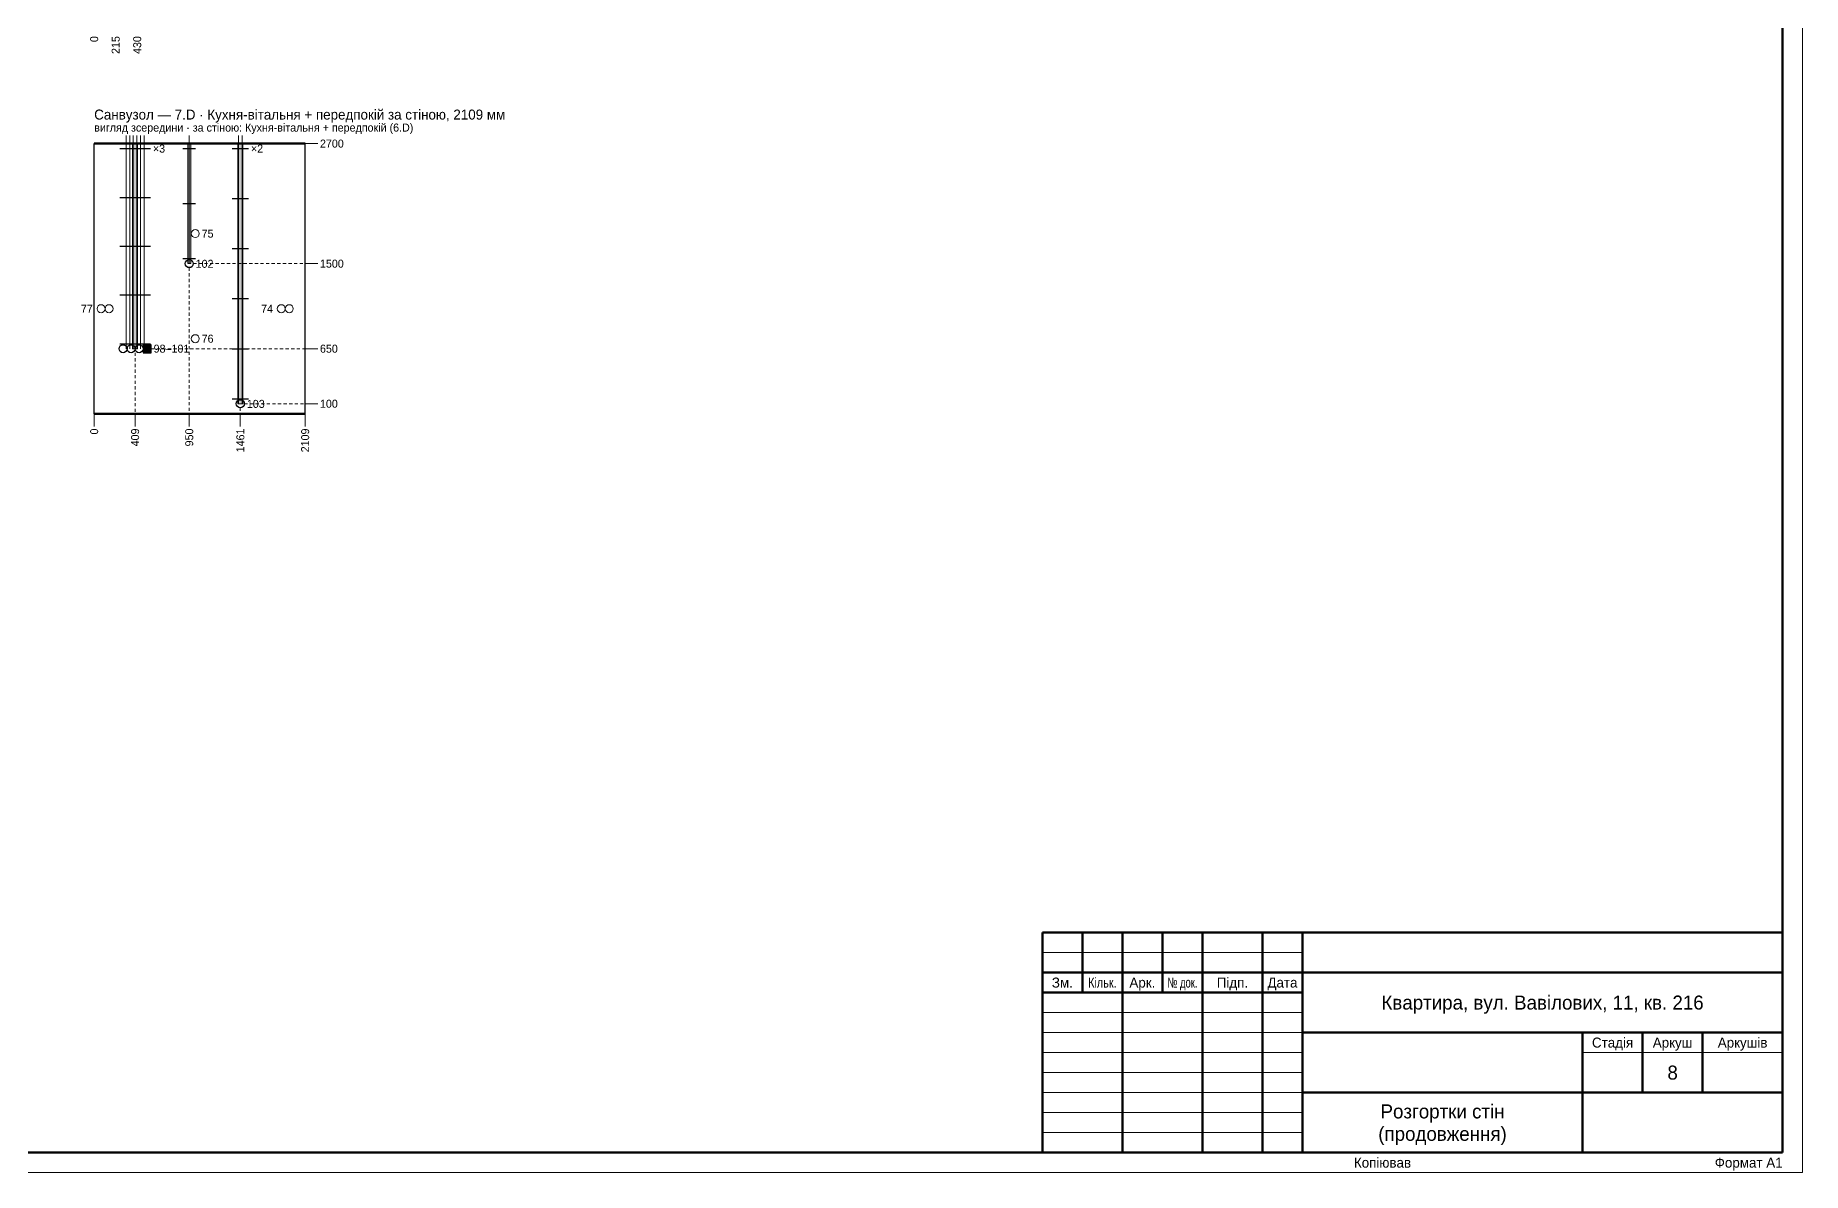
# Paper-space layout '08 Розгортки (продовження)' of a CAD drawing. Header units: millimetres. Extents: x 0 to 841, y 0 to 594.
# Drawn here: x 399.3 to 841, y 0 to 284.2 of the extents above; entities that cross this region are included whole.
import ezdxf
from ezdxf.enums import TextEntityAlignment as Align

# ---------------------------------------------------------------- set-up
doc = ezdxf.new("R2010")
doc.units = ezdxf.units.MM
doc.layers.add('A-SHEET', color=7, linetype='Continuous')
doc.layers.add('E-ELEV', color=7, linetype='Continuous')
doc.styles.add('PLEX_LIGHT', font='IBMPlexSans-Light.ttf')

# ---------------------------------------------------------------- blocks, each defined once
blk = doc.blocks.new('STAMP_F3')
at = {"lineweight": 50}
for p, q in [((185, 55), (0, 55)), ((0, 55), (0, 0)), ((10, 40), (10, 55)), ((20, 40), (20, 55)), ((30, 40), (30, 55)), ((40, 40), (40, 55)), ((55, 40), (55, 55)), ((65, 0), (65, 55)), ((185, 0), (185, 55)), ((0, 45), (65, 45)), ((65, 45), (185, 45)), ((0, 40), (65, 40)), ((20, 0), (20, 40)), ((40, 0), (40, 40)), ((55, 0), (55, 40)), ((65, 30), (185, 30)), ((135, 0), (135, 30)), ((150, 15), (150, 30)), ((165, 15), (165, 30)), ((65, 15), (185, 15)), ((0, 0), (185, 0))]:
    blk.add_line(p, q, dxfattribs=at)
at = {"lineweight": 18}
for p, q in [((0, 50), (65, 50)), ((0, 35), (65, 35)), ((0, 30), (65, 30)), ((0, 25), (65, 25)), ((135, 25), (185, 25)), ((0, 20), (65, 20)), ((0, 15), (65, 15)), ((0, 10), (65, 10)), ((0, 5), (65, 5))]:
    blk.add_line(p, q, dxfattribs=at)
at = {"style": 'PLEX_LIGHT'}
for s, p in [('Зм.', (5, 42.5)), ('Арк.', (25, 42.5)), ('Підп.', (47.5, 42.5)), ('Дата', (60, 42.5)), ('Стадія', (142.5, 27.5)), ('Аркуш', (157.5, 27.5)), ('Аркушів', (175, 27.5))]:
    blk.add_text(s, height=2.5, dxfattribs=at).set_placement(p, align=Align.MIDDLE_CENTER)
for s, width, p in [('Кільк.', 0.81045, (15, 42.5)), ('№ док.', 0.701948, (35, 42.5))]:
    blk.add_text(s, height=2.5, dxfattribs=dict(at, width=width)).set_placement(p, align=Align.MIDDLE_CENTER)
for tag, height, p in [('CODE', 5, (125, 50)), ('DATE1', 2.5, (60, 37.5)), ('OBJECT', 3.5, (125, 37.5)), ('DATE2', 2.5, (60, 32.5)), ('OBJECT_2', 3.5, (125, 31.9)), ('DATE3', 2.5, (60, 27.5)), ('DATE4', 2.5, (60, 22.5)), ('BUILDING', 3.5, (100, 22.5)), ('DATE5', 2.5, (60, 17.5)), ('BUILDING_2', 3.5, (100, 16.9)), ('STAGE', 3.5, (142.5, 20)), ('SHEET', 3.5, (157.5, 20)), ('SHEETS', 3.5, (175, 20)), ('DATE6', 2.5, (60, 12.5)), ('IMAGE', 3.5, (100, 7.5)), ('DATE7', 2.5, (60, 7.5)), ('ORG_2', 2.5, (160, 3.5)), ('ORG', 2.5, (160, 7.5)), ('DATE8', 2.5, (60, 2.5)), ('IMAGE_2', 3.5, (100, 1.9))]:
    blk.add_attdef(tag, text='', height=height, dxfattribs=at).set_placement(p, align=Align.MIDDLE_CENTER)
for tag, p in [('ROLE1', (1, 37.5)), ('NAME1', (21, 37.5)), ('ROLE2', (1, 32.5)), ('NAME2', (21, 32.5)), ('ROLE3', (1, 27.5)), ('NAME3', (21, 27.5)), ('ROLE4', (1, 22.5)), ('NAME4', (21, 22.5)), ('ROLE5', (1, 17.5)), ('NAME5', (21, 17.5)), ('ROLE6', (1, 12.5)), ('NAME6', (21, 12.5)), ('ROLE7', (1, 7.5)), ('NAME7', (21, 7.5)), ('ROLE8', (1, 2.5)), ('NAME8', (21, 2.5))]:
    blk.add_attdef(tag, text='', height=2.5, dxfattribs=at).set_placement(p, align=Align.MIDDLE_LEFT)

psp = doc.layouts.new('08 Розгортки (продовження)')

# ---------------------------------------------------------------- hatches: boundary and pattern name
at = {"layer": 'E-ELEV', "true_color": 0xe4ded3}
h = psp.add_hatch(color=7, dxfattribs=at)
h.dxf.hatch_style = 1
h.paths.add_polyline_path([(423.65, 205.89), (424.9, 205.89), (424.9, 257.14), (423.65, 257.14)])
h = psp.add_hatch(color=7, dxfattribs=at)
h.dxf.hatch_style = 1
h.paths.add_polyline_path([(423.65, 205.89), (424.9, 205.89), (424.9, 257.14), (423.65, 257.14)])
h = psp.add_hatch(color=7, dxfattribs=at)
h.dxf.hatch_style = 1
h.paths.add_polyline_path([(437.42, 227.14), (438.17, 227.14), (438.17, 257.14), (437.42, 257.14)])
h = psp.add_hatch(color=7, dxfattribs=at)
h.dxf.hatch_style = 1
h.paths.add_polyline_path([(449.95, 192.14), (451.2, 192.14), (451.2, 257.14), (449.95, 257.14)])
at = {"layer": 'E-ELEV', "true_color": 0xffffff}
h = psp.add_hatch(color=7, dxfattribs=at)
h.dxf.hatch_style = 1
h.paths.add_polyline_path([(426.27, 204.89), (428.27, 204.89), (428.27, 206.89), (426.27, 206.89)])

# ---------------------------------------------------------------- linework, layer by layer
at = {"layer": 'A-SHEET', "lineweight": 18}
for p, q in [((841, 0), (841, 594)), ((0, 0), (841, 0))]:
    psp.add_line(p, q, dxfattribs=at)
at = {"layer": 'A-SHEET', "lineweight": 50}
for p, q in [((836, 5), (836, 589)), ((20, 5), (836, 5))]:
    psp.add_line(p, q, dxfattribs=at)
at = {"layer": 'E-ELEV', "lineweight": 50, "true_color": 0x29251f}
for p, q in [((414.05, 257.14), (466.77, 257.14)), ((414.05, 189.64), (466.77, 189.64))]:
    psp.add_line(p, q, dxfattribs=at)
at = {"layer": 'E-ELEV', "lineweight": 25, "true_color": 0x29251f}
for p, q in [((414.05, 189.64), (414.05, 257.14)), ((466.77, 189.64), (466.77, 257.14))]:
    psp.add_line(p, q, dxfattribs=at)
at = {"layer": 'E-ELEV', "lineweight": 15, "true_color": 0x4fb0a0}
psp.add_line((422.02, 205.89), (422.02, 259.14), dxfattribs=at)
at = {"layer": 'E-ELEV', "lineweight": 15, "true_color": 0xf28e2b}
for p, q in [((422.92, 205.89), (422.92, 259.14)), ((423.82, 205.89), (423.82, 259.14)), ((424.72, 205.89), (424.72, 259.14)), ((437.8, 227.14), (437.8, 259.14)), ((450.12, 192.14), (450.12, 259.14)), ((451.02, 192.14), (451.02, 259.14))]:
    psp.add_line(p, q, dxfattribs=at)
at = {"layer": 'E-ELEV', "lineweight": 15, "true_color": 0x5f9ed1}
for p, q in [((425.62, 205.89), (425.62, 259.14)), ((426.52, 205.89), (426.52, 259.14))]:
    psp.add_line(p, q, dxfattribs=at)
at = {"layer": 'E-ELEV', "lineweight": 13, "true_color": 0x29251f}
for p, q in [((466.77, 257.14), (467.97, 257.14)), ((467.97, 257.14), (469.97, 257.14)), ((466.77, 227.14), (467.97, 227.14)), ((467.97, 227.14), (469.97, 227.14)), ((466.77, 205.89), (467.97, 205.89)), ((467.97, 205.89), (469.97, 205.89)), ((466.77, 192.14), (467.97, 192.14)), ((467.97, 192.14), (469.97, 192.14)), ((414.05, 189.64), (414.05, 188.44)), ((414.05, 188.44), (414.05, 186.44)), ((424.27, 189.64), (424.27, 188.44)), ((424.27, 188.44), (424.27, 186.44)), ((437.8, 189.64), (437.8, 188.44)), ((437.8, 188.44), (437.8, 186.44)), ((450.57, 189.64), (450.57, 188.44)), ((450.57, 188.44), (450.57, 186.44)), ((466.77, 189.64), (466.77, 188.44)), ((466.77, 188.44), (466.77, 186.44))]:
    psp.add_line(p, q, dxfattribs=at)
at = {"layer": 'E-ELEV', "lineweight": 25, "true_color": 0x29251f, "transparency": 33554559}
for p, q in [((420.42, 255.89), (428.12, 255.89)), ((436.2, 255.89), (439.4, 255.89)), ((448.52, 255.89), (452.62, 255.89)), ((420.42, 243.7), (428.12, 243.7)), ((448.52, 243.39), (452.62, 243.39)), ((436.2, 242.14), (439.4, 242.14)), ((420.42, 231.51), (428.12, 231.51)), ((448.52, 230.89), (452.62, 230.89)), ((436.2, 228.39), (439.4, 228.39)), ((420.42, 219.33), (428.12, 219.33)), ((448.52, 218.39), (452.62, 218.39)), ((420.42, 207.14), (428.12, 207.14)), ((448.52, 205.89), (452.62, 205.89)), ((448.52, 193.39), (452.62, 193.39))]:
    psp.add_line(p, q, dxfattribs=at)
at = {"layer": 'E-ELEV', "lineweight": 13, "true_color": 0x9a9288}
for p, q in [((437.8, 226.14), (437.8, 225.34)), ((438.8, 227.14), (439.6, 227.14)), ((440.2, 227.14), (441, 227.14)), ((441.6, 227.14), (442.4, 227.14)), ((443, 227.14), (443.8, 227.14)), ((444.4, 227.14), (445.2, 227.14)), ((445.8, 227.14), (446.6, 227.14)), ((447.2, 227.14), (448, 227.14)), ((448.6, 227.14), (449.4, 227.14)), ((450, 227.14), (450.8, 227.14)), ((451.4, 227.14), (452.2, 227.14)), ((452.8, 227.14), (453.6, 227.14)), ((454.2, 227.14), (455, 227.14)), ((455.6, 227.14), (456.4, 227.14)), ((457, 227.14), (457.8, 227.14)), ((458.4, 227.14), (459.2, 227.14)), ((459.8, 227.14), (460.6, 227.14)), ((461.2, 227.14), (462, 227.14)), ((462.6, 227.14), (463.4, 227.14)), ((464, 227.14), (464.8, 227.14)), ((465.4, 227.14), (466.2, 227.14)), ((437.8, 224.74), (437.8, 223.94)), ((437.8, 223.34), (437.8, 222.54)), ((437.8, 221.94), (437.8, 221.14)), ((437.8, 220.54), (437.8, 219.74)), ((437.8, 219.14), (437.8, 218.34)), ((437.8, 217.74), (437.8, 216.94)), ((437.8, 216.34), (437.8, 215.54)), ((437.8, 214.94), (437.8, 214.14)), ((437.8, 213.54), (437.8, 212.74)), ((437.8, 212.14), (437.8, 211.34)), ((437.8, 210.74), (437.8, 209.94)), ((437.8, 209.34), (437.8, 208.54)), ((437.8, 207.94), (437.8, 207.14)), ((424.27, 204.89), (424.27, 204.09)), ((424.27, 204.89), (424.27, 204.09)), ((424.27, 204.89), (424.27, 204.09)), ((424.27, 204.89), (424.27, 204.09)), ((424.27, 203.49), (424.27, 202.69)), ((424.27, 203.49), (424.27, 202.69)), ((424.27, 203.49), (424.27, 202.69)), ((424.27, 203.49), (424.27, 202.69)), ((428.27, 205.89), (429.07, 205.89)), ((428.27, 205.89), (429.07, 205.89)), ((428.27, 205.89), (429.07, 205.89)), ((428.27, 205.89), (429.07, 205.89)), ((429.67, 205.89), (430.47, 205.89)), ((429.67, 205.89), (430.47, 205.89)), ((429.67, 205.89), (430.47, 205.89)), ((429.67, 205.89), (430.47, 205.89)), ((431.07, 205.89), (431.87, 205.89)), ((431.07, 205.89), (431.87, 205.89)), ((431.07, 205.89), (431.87, 205.89)), ((431.07, 205.89), (431.87, 205.89)), ((432.47, 205.89), (433.27, 205.89)), ((432.47, 205.89), (433.27, 205.89)), ((432.47, 205.89), (433.27, 205.89)), ((432.47, 205.89), (433.27, 205.89)), ((433.87, 205.89), (434.67, 205.89)), ((433.87, 205.89), (434.67, 205.89)), ((433.87, 205.89), (434.67, 205.89)), ((433.87, 205.89), (434.67, 205.89)), ((435.27, 205.89), (436.07, 205.89)), ((435.27, 205.89), (436.07, 205.89)), ((435.27, 205.89), (436.07, 205.89)), ((435.27, 205.89), (436.07, 205.89)), ((436.67, 205.89), (437.47, 205.89)), ((436.67, 205.89), (437.47, 205.89)), ((436.67, 205.89), (437.47, 205.89)), ((436.67, 205.89), (437.47, 205.89)), ((437.8, 206.54), (437.8, 205.74)), ((437.8, 205.14), (437.8, 204.34)), ((437.8, 203.74), (437.8, 202.94)), ((438.07, 205.89), (438.87, 205.89)), ((438.07, 205.89), (438.87, 205.89)), ((438.07, 205.89), (438.87, 205.89)), ((438.07, 205.89), (438.87, 205.89)), ((439.47, 205.89), (440.27, 205.89)), ((439.47, 205.89), (440.27, 205.89)), ((439.47, 205.89), (440.27, 205.89)), ((439.47, 205.89), (440.27, 205.89)), ((440.87, 205.89), (441.67, 205.89)), ((440.87, 205.89), (441.67, 205.89)), ((440.87, 205.89), (441.67, 205.89)), ((440.87, 205.89), (441.67, 205.89)), ((442.27, 205.89), (443.07, 205.89)), ((442.27, 205.89), (443.07, 205.89)), ((442.27, 205.89), (443.07, 205.89)), ((442.27, 205.89), (443.07, 205.89)), ((443.67, 205.89), (444.47, 205.89)), ((443.67, 205.89), (444.47, 205.89)), ((443.67, 205.89), (444.47, 205.89)), ((443.67, 205.89), (444.47, 205.89)), ((445.07, 205.89), (445.87, 205.89)), ((445.07, 205.89), (445.87, 205.89)), ((445.07, 205.89), (445.87, 205.89)), ((445.07, 205.89), (445.87, 205.89)), ((446.47, 205.89), (447.27, 205.89)), ((446.47, 205.89), (447.27, 205.89)), ((446.47, 205.89), (447.27, 205.89)), ((446.47, 205.89), (447.27, 205.89)), ((447.87, 205.89), (448.67, 205.89)), ((447.87, 205.89), (448.67, 205.89)), ((447.87, 205.89), (448.67, 205.89)), ((447.87, 205.89), (448.67, 205.89)), ((449.27, 205.89), (450.07, 205.89)), ((449.27, 205.89), (450.07, 205.89)), ((449.27, 205.89), (450.07, 205.89)), ((449.27, 205.89), (450.07, 205.89)), ((450.67, 205.89), (451.47, 205.89)), ((450.67, 205.89), (451.47, 205.89)), ((450.67, 205.89), (451.47, 205.89)), ((450.67, 205.89), (451.47, 205.89)), ((452.07, 205.89), (452.87, 205.89)), ((452.07, 205.89), (452.87, 205.89)), ((452.07, 205.89), (452.87, 205.89)), ((452.07, 205.89), (452.87, 205.89)), ((453.47, 205.89), (454.27, 205.89)), ((453.47, 205.89), (454.27, 205.89)), ((453.47, 205.89), (454.27, 205.89)), ((453.47, 205.89), (454.27, 205.89)), ((454.87, 205.89), (455.67, 205.89)), ((454.87, 205.89), (455.67, 205.89)), ((454.87, 205.89), (455.67, 205.89)), ((454.87, 205.89), (455.67, 205.89)), ((456.27, 205.89), (457.07, 205.89)), ((456.27, 205.89), (457.07, 205.89)), ((456.27, 205.89), (457.07, 205.89)), ((456.27, 205.89), (457.07, 205.89)), ((457.67, 205.89), (458.47, 205.89)), ((457.67, 205.89), (458.47, 205.89)), ((457.67, 205.89), (458.47, 205.89)), ((457.67, 205.89), (458.47, 205.89)), ((459.07, 205.89), (459.87, 205.89)), ((459.07, 205.89), (459.87, 205.89)), ((459.07, 205.89), (459.87, 205.89)), ((459.07, 205.89), (459.87, 205.89)), ((460.47, 205.89), (461.27, 205.89)), ((460.47, 205.89), (461.27, 205.89)), ((460.47, 205.89), (461.27, 205.89)), ((460.47, 205.89), (461.27, 205.89)), ((461.87, 205.89), (462.67, 205.89)), ((461.87, 205.89), (462.67, 205.89)), ((461.87, 205.89), (462.67, 205.89)), ((461.87, 205.89), (462.67, 205.89)), ((463.27, 205.89), (464.07, 205.89)), ((463.27, 205.89), (464.07, 205.89)), ((463.27, 205.89), (464.07, 205.89)), ((463.27, 205.89), (464.07, 205.89)), ((464.67, 205.89), (465.47, 205.89)), ((464.67, 205.89), (465.47, 205.89)), ((464.67, 205.89), (465.47, 205.89)), ((464.67, 205.89), (465.47, 205.89)), ((466.07, 205.89), (466.77, 205.89)), ((466.07, 205.89), (466.77, 205.89)), ((466.07, 205.89), (466.77, 205.89)), ((466.07, 205.89), (466.77, 205.89)), ((424.27, 202.09), (424.27, 201.29)), ((424.27, 202.09), (424.27, 201.29)), ((424.27, 202.09), (424.27, 201.29)), ((424.27, 202.09), (424.27, 201.29)), ((424.27, 200.69), (424.27, 199.89)), ((424.27, 200.69), (424.27, 199.89)), ((424.27, 200.69), (424.27, 199.89)), ((424.27, 200.69), (424.27, 199.89)), ((424.27, 199.29), (424.27, 198.49)), ((424.27, 199.29), (424.27, 198.49)), ((424.27, 199.29), (424.27, 198.49)), ((424.27, 199.29), (424.27, 198.49)), ((437.8, 202.34), (437.8, 201.54)), ((437.8, 200.94), (437.8, 200.14)), ((437.8, 199.54), (437.8, 198.74)), ((424.27, 197.89), (424.27, 197.09)), ((424.27, 197.89), (424.27, 197.09)), ((424.27, 197.89), (424.27, 197.09)), ((424.27, 197.89), (424.27, 197.09)), ((424.27, 196.49), (424.27, 195.69)), ((424.27, 196.49), (424.27, 195.69)), ((424.27, 196.49), (424.27, 195.69)), ((424.27, 196.49), (424.27, 195.69)), ((424.27, 195.09), (424.27, 194.29)), ((424.27, 195.09), (424.27, 194.29)), ((424.27, 195.09), (424.27, 194.29)), ((424.27, 195.09), (424.27, 194.29)), ((437.8, 198.14), (437.8, 197.34)), ((437.8, 196.74), (437.8, 195.94)), ((437.8, 195.34), (437.8, 194.54)), ((424.27, 193.69), (424.27, 192.89)), ((424.27, 193.69), (424.27, 192.89)), ((424.27, 193.69), (424.27, 192.89)), ((424.27, 193.69), (424.27, 192.89)), ((424.27, 192.29), (424.27, 191.49)), ((424.27, 192.29), (424.27, 191.49)), ((424.27, 192.29), (424.27, 191.49)), ((424.27, 192.29), (424.27, 191.49)), ((424.27, 190.89), (424.27, 190.09)), ((424.27, 190.89), (424.27, 190.09)), ((424.27, 190.89), (424.27, 190.09)), ((424.27, 190.89), (424.27, 190.09)), ((437.8, 193.94), (437.8, 193.14)), ((437.8, 192.54), (437.8, 191.74)), ((437.8, 191.14), (437.8, 190.34)), ((450.57, 191.14), (450.57, 190.34)), ((451.57, 192.14), (452.37, 192.14)), ((452.97, 192.14), (453.77, 192.14)), ((454.37, 192.14), (455.17, 192.14)), ((455.77, 192.14), (456.57, 192.14)), ((457.17, 192.14), (457.97, 192.14)), ((458.57, 192.14), (459.37, 192.14)), ((459.97, 192.14), (460.77, 192.14)), ((461.37, 192.14), (462.17, 192.14)), ((462.77, 192.14), (463.57, 192.14)), ((464.17, 192.14), (464.97, 192.14)), ((465.57, 192.14), (466.37, 192.14)), ((437.8, 189.74), (437.8, 189.64)), ((450.57, 189.74), (450.57, 189.64))]:
    psp.add_line(p, q, dxfattribs=at)
for points in [[(423.65, 205.89), (424.9, 205.89), (424.9, 257.14), (423.65, 257.14)], [(423.65, 205.89), (424.9, 205.89), (424.9, 257.14), (423.65, 257.14)], [(437.42, 227.14), (438.17, 227.14), (438.17, 257.14), (437.42, 257.14)], [(449.95, 192.14), (451.2, 192.14), (451.2, 257.14), (449.95, 257.14)]]:
    psp.add_lwpolyline(points, close=True, dxfattribs=at)
at = {"layer": 'E-ELEV', "lineweight": 25, "true_color": 0x29251f}
psp.add_lwpolyline([(426.27, 204.89), (428.27, 204.89), (428.27, 206.89), (426.27, 206.89)], close=True, dxfattribs=at)
at = {"layer": 'E-ELEV', "lineweight": 13, "true_color": 0xb0a99d}
for centre in [(439.3, 234.64), (415.77, 215.89), (417.77, 215.89), (460.8, 215.89), (462.8, 215.89), (439.3, 208.39)]:
    psp.add_circle(centre, 1, dxfattribs=at)
at = {"layer": 'E-ELEV', "lineweight": 25, "true_color": 0x29251f}
for centre in [(437.8, 227.14), (421.27, 205.89), (423.27, 205.89), (425.27, 205.89), (450.57, 192.14)]:
    psp.add_circle(centre, 1, dxfattribs=at)

# ---------------------------------------------------------------- block references
at = {"layer": 'A-SHEET'}
ref = psp.add_blockref('STAMP_F3', (651, 5), dxfattribs=at)
ref.add_attrib('OBJECT', 'Квартира, вул. Вавілових, 11, кв. 216', dxfattribs={"layer": '0', "height": 3.5, "style": 'PLEX_LIGHT'}).set_placement((776, 42.5), align=Align.MIDDLE_CENTER)
ref.add_attrib('IMAGE', 'Розгортки стін', dxfattribs={"layer": '0', "height": 3.5, "style": 'PLEX_LIGHT'}).set_placement((751, 15.3), align=Align.MIDDLE_CENTER)
ref.add_attrib('IMAGE_2', '(продовження)', dxfattribs={"layer": '0', "height": 3.5, "style": 'PLEX_LIGHT'}).set_placement((751, 9.7), align=Align.MIDDLE_CENTER)
ref.add_attrib('SHEET', '8', dxfattribs={"layer": '0', "height": 3.5, "style": 'PLEX_LIGHT'}).set_placement((808.5, 25), align=Align.MIDDLE_CENTER)

# ---------------------------------------------------------------- texts
at = {"layer": 'A-SHEET', "style": 'PLEX_LIGHT'}
psp.add_text('Копіював', height=2.5, dxfattribs=at).set_placement((736, 2.5), align=Align.MIDDLE_CENTER)
psp.add_text('Формат A1', height=2.5, dxfattribs=at).set_placement((836, 2.5), align=Align.MIDDLE_RIGHT)
at = {"layer": 'E-ELEV', "true_color": 0x29251f, "style": 'PLEX_LIGHT'}
for s, p in [('0', (414.05, 283.99)), ('215', (419.42, 283.99)), ('430', (424.8, 283.99)), ('0', (414.05, 185.94)), ('409', (424.27, 185.94)), ('950', (437.8, 185.94)), ('1461', (450.57, 185.94)), ('2109', (466.77, 185.94))]:
    psp.add_text(s, height=2, rotation=90, dxfattribs=at).set_placement(p, align=Align.MIDDLE_RIGHT)
for s, height, p in [('Санвузол — 7.D · Кухня-вітальня + передпокій за стіною, 2109 мм', 2.5, (414.05, 264.39)), ('вигляд зсередини · за стіною: Кухня-вітальня + передпокій (6.D)', 2, (414.05, 261.14)), ('×3', 2, (428.72, 255.89)), ('×2', 2, (453.22, 255.89)), ('2700', 2, (470.47, 257.14)), ('102', 2, (439.4, 227.1)), ('1500', 2, (470.47, 227.14)), ('98–101', 2, (428.9, 205.9)), ('650', 2, (470.47, 205.89)), ('103', 2, (452.2, 192.1)), ('100', 2, (470.47, 192.14))]:
    psp.add_text(s, height=height, dxfattribs=at).set_placement(p, align=Align.MIDDLE_LEFT)
at = {"layer": 'E-ELEV', "true_color": 0xb0a99d, "style": 'PLEX_LIGHT'}
for s, p in [('75', (440.9, 234.64)), ('77', (410.73, 215.89)), ('74', (455.76, 215.89)), ('76', (440.9, 208.39))]:
    psp.add_text(s, height=2, dxfattribs=at).set_placement(p, align=Align.MIDDLE_LEFT)

doc.saveas('drawing.dxf')
